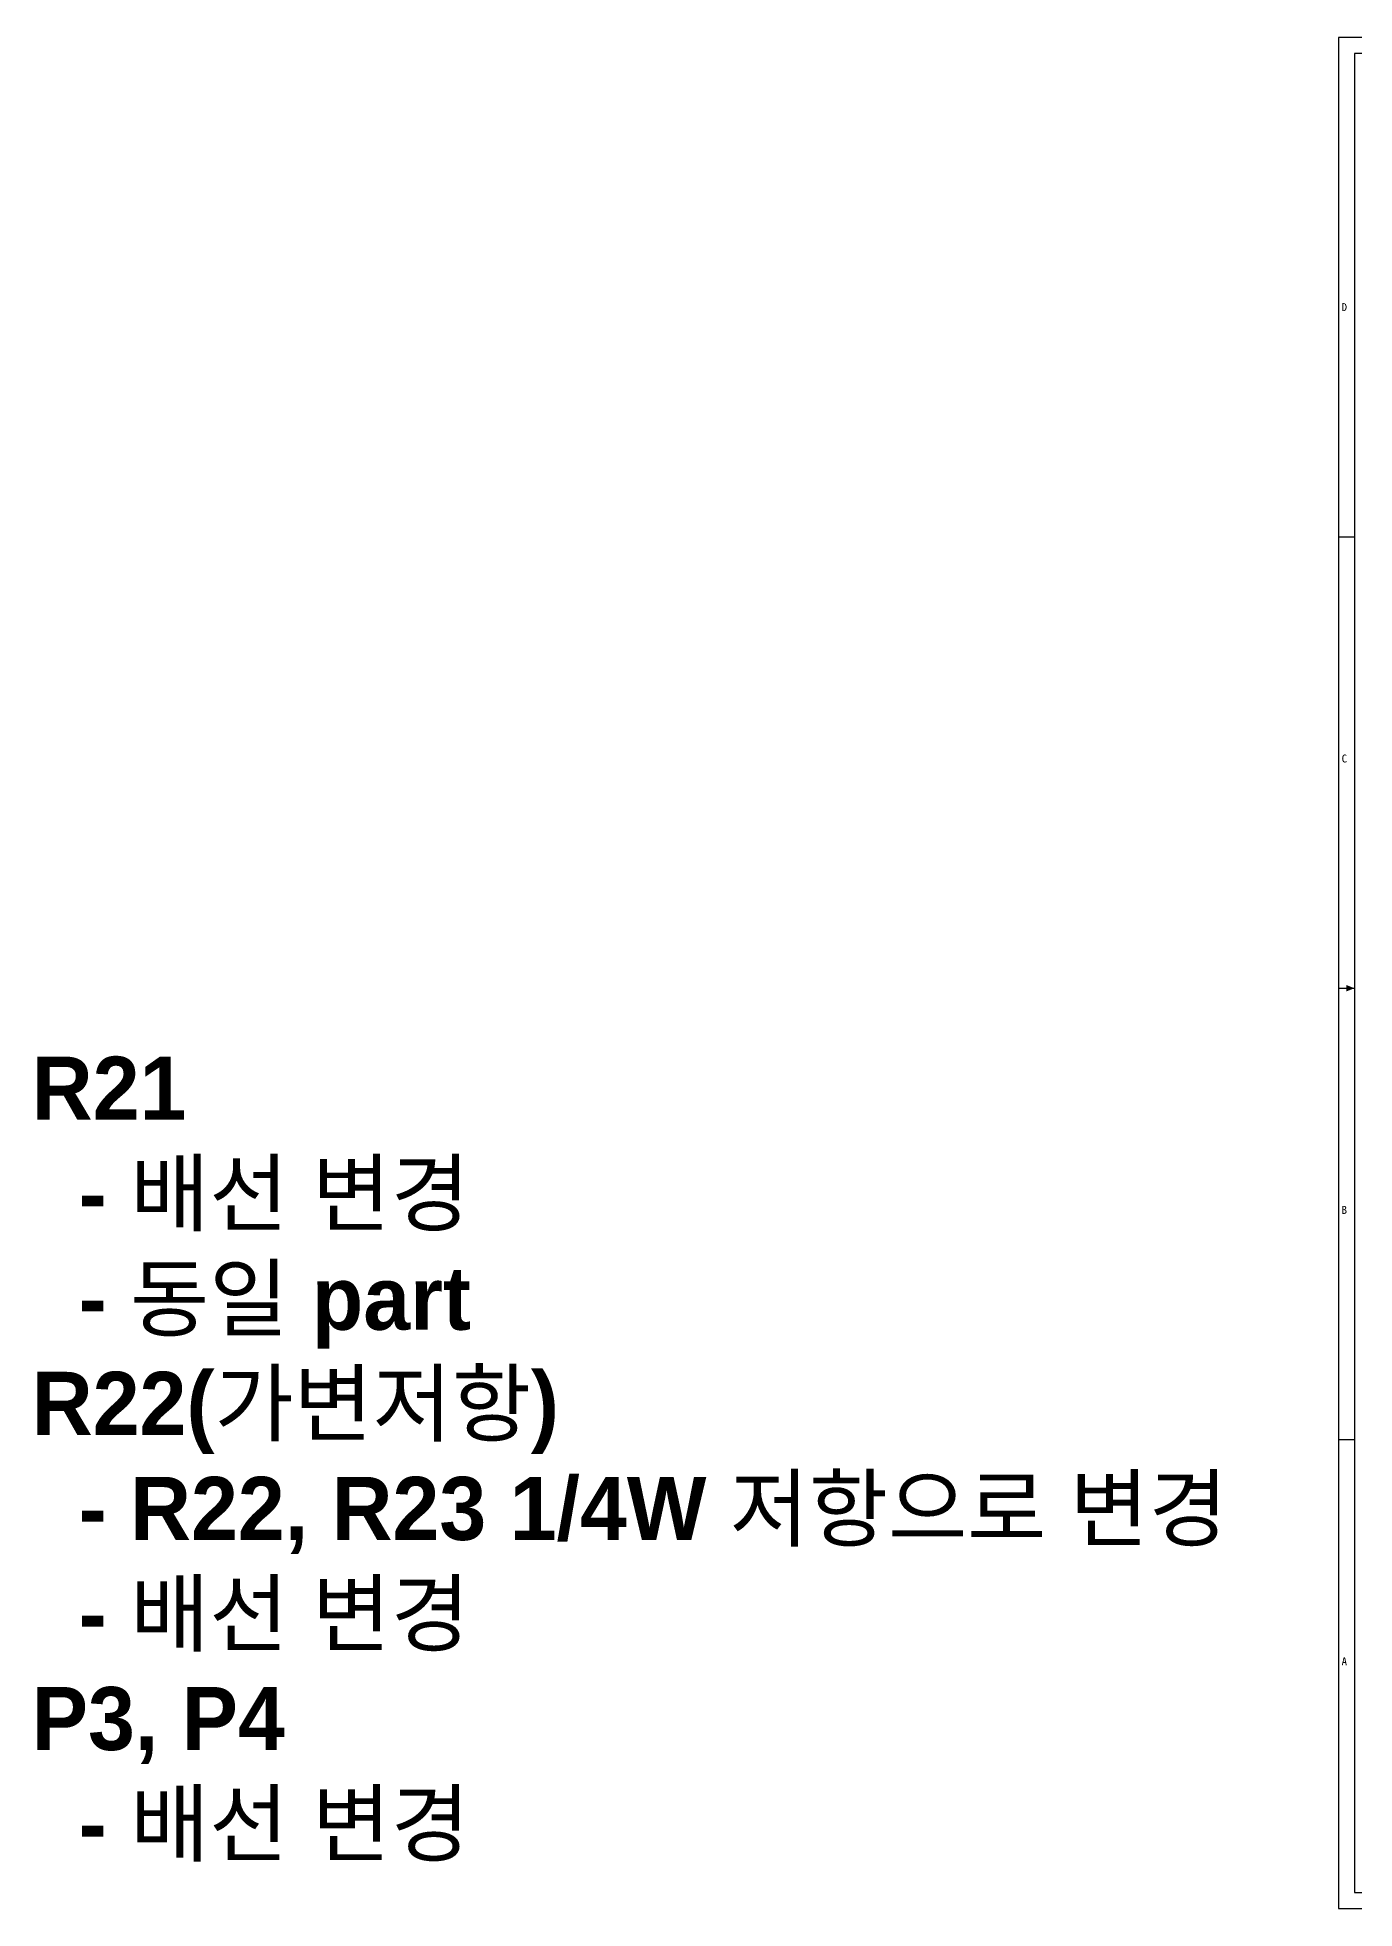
# Model space of a CAD drawing. Extents: x -209 to 417, y -10 to 299.
# Drawn here: x -208.9 to 0, y 2.5 to 299.5 of the extents above; entities that cross this region are included whole.
import ezdxf

# ---------------------------------------------------------------- set-up
doc = ezdxf.new("R2010")
doc.units = 0
doc.header["$MEASUREMENT"] = 0
doc.layers.add('TITLE', color=7, linetype='Continuous')

msp = doc.modelspace()

# ---------------------------------------------------------------- linework, layer by layer
at = {"layer": 'TITLE'}
for points in [[(-2.54, 2.54), (417.322, 2.54), (417.322, 299.466), (-2.54, 299.466)], [(0, 5.08), (414.782, 5.08), (414.782, 296.926), (0, 296.926)]]:
    msp.add_lwpolyline(points, close=True, dxfattribs=at)
for points in [[(-2.54, 220.218), (0, 220.218)], [(-2.54, 148.59), (0, 148.59)], [(-2.54, 76.962), (0, 76.962)]]:
    msp.add_lwpolyline(points, dxfattribs=at)
msp.add_solid([(0, 148.59), (-1.27, 149.098), (-1.27, 148.082), (-1.27, 148.59)], dxfattribs=at)
msp.add_solid([(0, 148.59), (-1.27, 149.098), (-1.27, 148.082), (-1.27, 148.59)], dxfattribs=at)
msp.add_solid([(0, 148.59), (-1.27, 149.098), (-1.27, 148.082), (-1.27, 148.59)], dxfattribs=at)

# ---------------------------------------------------------------- texts
at = {"linetype": 'Continuous', "insert": (-209.8145, 137.726), "char_height": 10, "attachment_point": 1}
msp.add_mtext_dynamic_manual_height_columns('{\\f휴먼고딕|b1|i0|c129|p2;\\C1;R21\\P  - 배선 변경\\P  - 동일 part\\PR22(가변저항)\\P  - R22, R23 1/4W 저항으로 변경\\P  - 배선 변경\\PP3, P4\\P  - 배선 변경}', width=268.986395, gutter_width=1, heights=[0], dxfattribs=at)
at = {"layer": 'TITLE'}
for s, p in [('D', (-2.032, 256.032)), ('C', (-2.032, 184.404)), ('B', (-2.032, 112.776)), ('A', (-2.032, 41.148))]:
    msp.add_text(s, height=1.27, dxfattribs=at).set_placement(p)

doc.saveas('drawing.dxf')
